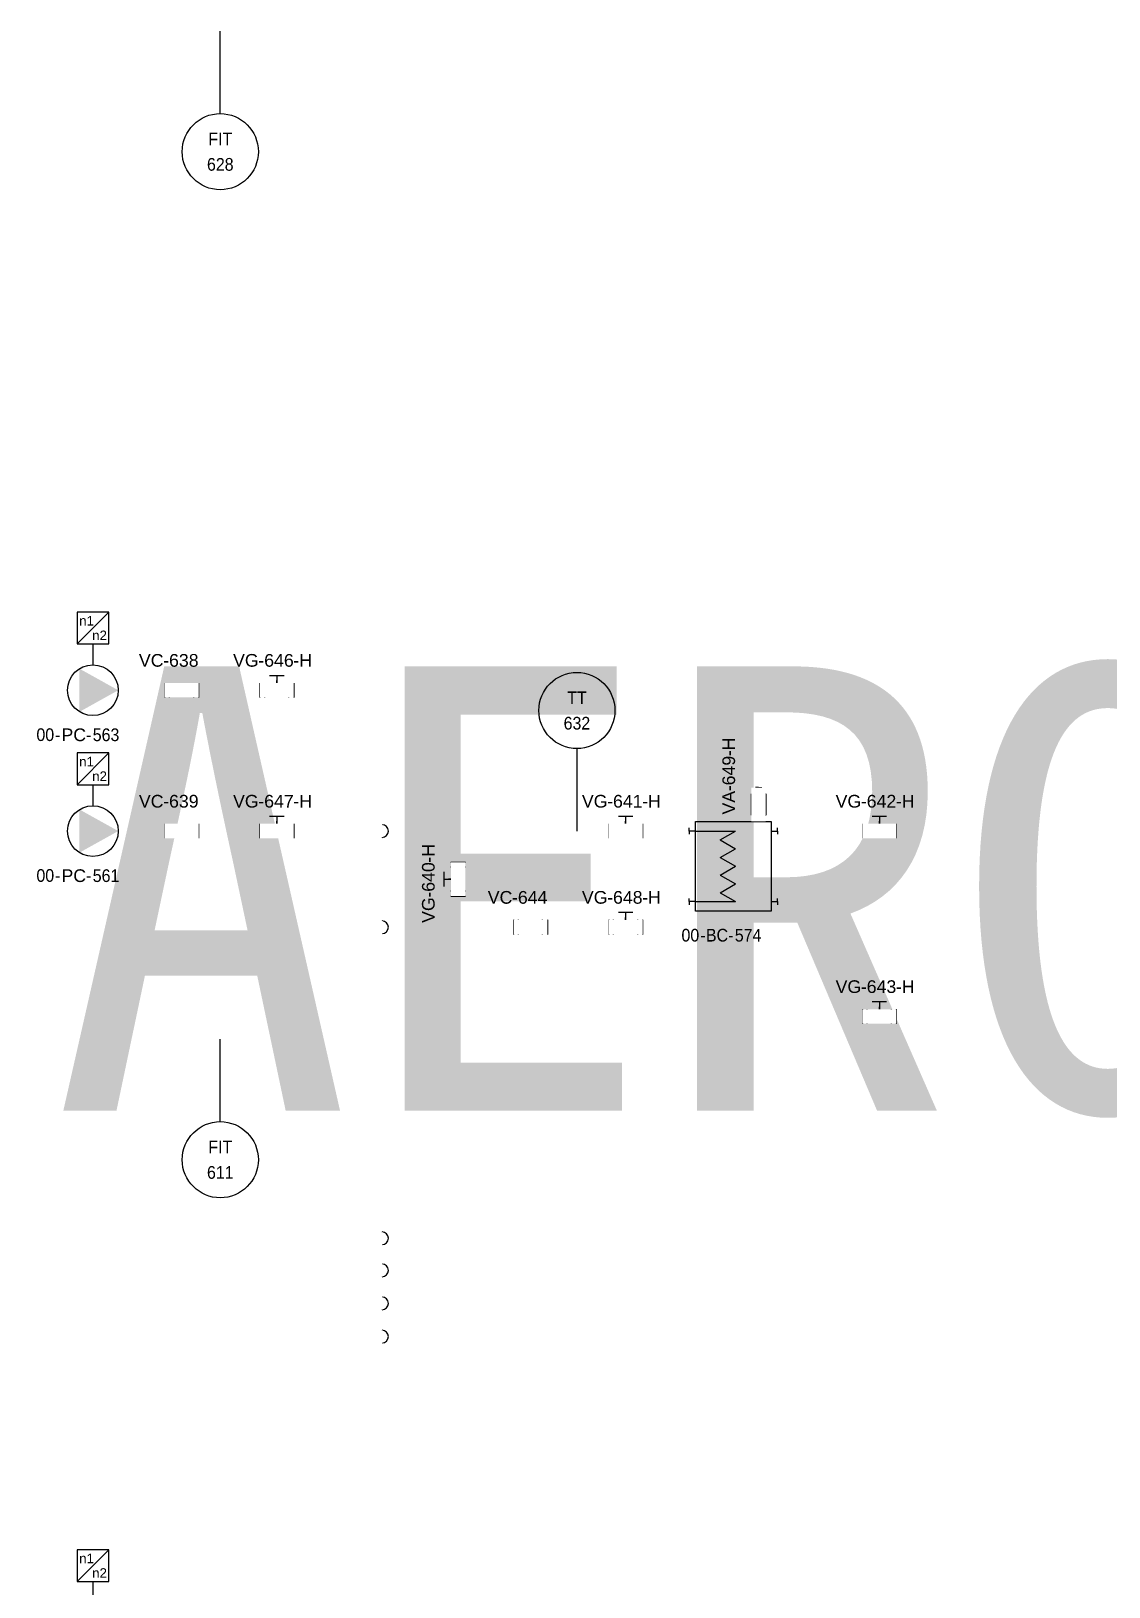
# Model space of a CAD drawing. Header units: millimetres. Extents: x 0 to 12089, y -479 to 374.
# Drawn here: x 9412.1 to 9582, y -61.8 to 183.4 of the extents above; entities that cross this region are included whole.
import ezdxf
from ezdxf.enums import TextEntityAlignment as Align

# ---------------------------------------------------------------- set-up
doc = ezdxf.new("R2018")
doc.units = ezdxf.units.MM
doc.header["$LTSCALE"] = 0.25
doc.set_wipeout_variables(frame=1)
for name, color, linetype, lineweight, true_color in [('equipment', 5, 'Continuous', 25, 0x0000ff), ('instrumentation', 7, 'Continuous', 25, 0xffffff), ('Text', 7, 'Continuous', 25, 0xffffff), ('unit', 1, 'Continuous', 25, 0xff0000), ('valve', 7, 'Continuous', 25, 0xffffff)]:
    doc.layers.add(name, color=color, linetype=linetype, lineweight=lineweight, true_color=true_color)
doc.layers.add('gas', color=3, linetype='Continuous', lineweight=25)
doc.styles.add('Organica', font='arial.ttf')
doc.styles.get("Standard").update_dxf_attribs({"font": 'arial.ttf'})

# ---------------------------------------------------------------- blocks, each defined once
blk = doc.blocks.new('break')
blk.add_arc((0, 0), 1, 270, 90)
blk.add_wipeout([(-0.12, -0.11), (-0.12, -0.89), (0, -1), (0.12, -0.89), (0.12, -0.11), (0, 0)])
blk.add_wipeout([(-0.12, 0.11), (-0.12, 0.89), (0, 1), (0.12, 0.89), (0.12, 0.11), (0, 0)])
blk = doc.blocks.new('digester')
at = {"style": 'Organica', "flags": 1}
for tag, p in [('HEIGHT', (0.02, -15.19)), ('DIAMETER', (0.14, -18.37)), ('LIQUIDLEVEL', (-0.01, -21.64)), ('VOLUME', (0.02, -24.88))]:
    blk.add_attdef(tag, text='', height=2, dxfattribs=at).set_placement(p, align=Align.MIDDLE_CENTER)
at = {"layer": 'Text', "lineweight": 30, "flags": 106}
blk.add_attdef('NAME1', text='', height=2.5, dxfattribs=at).set_placement((0, -8), align=Align.MIDDLE_CENTER)
blk = doc.blocks.new('*U191')
at = {"lineweight": 25, "ltscale": 0.25}
for p, q in [((-6.98, 12.64), (-6.98, 13.14)), ((-5.98, 12.64), (-6.98, 12.64)), ((-6.98, 12.64), (-6.98, 12.14)), ((-5.98, 12.64), (0.34, 12.64)), ((-2.07, 11.25), (0.34, 12.64)), ((5.98, 12.64), (6.98, 12.64)), ((6.98, 12.64), (6.98, 13.14)), ((6.98, 12.64), (6.98, 12.14)), ((-2.07, 11.25), (0.34, 9.86)), ((-2.07, 8.47), (0.34, 9.86)), ((-2.07, 8.47), (0.34, 7.09)), ((-2.07, 5.7), (0.34, 7.09)), ((-2.07, 5.7), (0.34, 4.31)), ((-2.07, 2.92), (0.34, 4.31)), ((-2.07, 2.92), (0.34, 1.53)), ((-6.98, 1.53), (-6.98, 2.03)), ((-5.98, 1.53), (-6.98, 1.53)), ((-6.98, 1.53), (-6.98, 1.03)), ((-5.98, 1.53), (0.34, 1.53)), ((5.98, 1.53), (6.98, 1.53)), ((6.98, 1.53), (6.98, 2.03)), ((6.98, 1.53), (6.98, 1.03))]:
    blk.add_line(p, q, dxfattribs=at)
blk.add_lwpolyline([(-5.98, 14.17), (5.98, 14.17), (5.98, 0), (-5.98, 0)], close=True, dxfattribs=at)
at = {"char_height": 2, "width": 5.3402, "attachment_point": 6, "line_spacing_factor": 0.9, "style": 'Organica'}
for insert in [(-4.37, -3.77), (0.03, -3.77)]:
    blk.add_mtext('{\\W0.9;-}', dxfattribs=dict(at, insert=insert))
at = {"style": 'Organica', "flags": 1}
for tag, p in [('EQUIP_TYPE', (0.11, 84.4)), ('NOTE', (0.11, 81.4)), ('NOTE_CHINESE', (0.11, 78.4)), ('MATERIAL', (0.11, 75.3)), ('INSTALLED_POWER', (0.11, 72.1)), ('CONSUMED_POWER', (0.11, 69.1)), ('MODEL', (0.11, 65.99)), ('MANUFACTURE', (0.11, 62.88)), ('UNIT_CAPACITY', (0.11, 59.77)), ('SP_CAPACITY', (0.11, 56.77)), ('RUNNINGHOURS', (0.66, 53.83)), ('PROCESSUNITAREA', (0.61, 50.88))]:
    blk.add_attdef(tag, text='', height=2, dxfattribs=at).set_placement(p, align=Align.MIDDLE_CENTER)
at = {"style": 'Organica', "width": 0.9}
for tag, p in [('AREA_CODE', (-5.37, -3.77)), ('TAG_ID', (-0.83, -3.77))]:
    blk.add_attdef(tag, text='', height=2, dxfattribs=at).set_placement(p, align=Align.MIDDLE_RIGHT)
at = {"style": 'Organica', "width": 0.9, "flags": 8}
blk.add_attdef('TAG', text='', height=2, dxfattribs=at).set_placement((2.33, -3.77), align=Align.MIDDLE_CENTER)
blk = doc.blocks.new('*U234')
at = {"color": 4, "lineweight": 25, "ltscale": 0.25}
blk.add_line((0, 11), (0, -2), dxfattribs=at)
at = {"color": 4}
blk.add_circle((0, 17), 6, dxfattribs=at)
at = {"style": 'Organica', "width": 0.9}
for tag, flags, p in [('EQUIP_TYPE', 9, (31.18, 65.35)), ('AREA_CODE', 9, (31.18, 62.35)), ('NOTE', 9, (31.18, 59.35)), ('NOTE_CHINESE', 9, (31.18, 56.35)), ('MODEL', 9, (31.18, 53.35)), ('MANUFACTURE', 9, (31.18, 50.35)), ('SPECIFICATION', 9, (31.18, 47.35)), ('DI', 9, (31.18, 44.35)), ('DO', 9, (31.18, 41.35)), ('AI', 9, (31.18, 38.35)), ('AO', 9, (31.18, 35.35)), ('PB', 9, (31.18, 32.35)), ('PO', 9, (31.18, 29.35)), ('PROCESSUNITAREA', 9, (31.18, 26.35)), ('TAG_ID', 8, (0, 19)), ('TAG', 8, (0, 15))]:
    blk.add_attdef(tag, text='', height=2, dxfattribs=dict(at, flags=flags)).set_placement(p, align=Align.MIDDLE_CENTER)
blk = doc.blocks.new('*U301')
at = {"color": 4, "lineweight": 25, "ltscale": 0.25}
blk.add_line((0, 23), (0, 36), dxfattribs=at)
at = {"color": 4}
blk.add_circle((0, 17), 6, dxfattribs=at)
at = {"style": 'Organica', "width": 0.9}
for tag, flags, p in [('SP_FLUID', 9, (31.18, 71.35)), ('SP_FLOW', 9, (31.18, 68.35)), ('EQUIP_TYPE', 9, (31.18, 65.35)), ('AREA_CODE', 9, (31.18, 62.35)), ('NOTE', 9, (31.18, 59.35)), ('NOTE_CHINESE', 9, (31.18, 56.35)), ('MODEL', 9, (31.18, 53.35)), ('MANUFACTURE', 9, (31.18, 50.35)), ('SPECIFICATION', 9, (31.18, 47.35)), ('DI', 9, (31.18, 44.35)), ('DO', 9, (31.18, 41.35)), ('AI', 9, (31.18, 38.35)), ('AO', 9, (31.18, 35.35)), ('PB', 9, (31.18, 32.35)), ('PO', 9, (31.18, 29.35)), ('PROCESSUNITAREA', 9, (31.18, 26.35)), ('TAG_ID', 8, (0, 19)), ('TAG', 8, (0, 15))]:
    blk.add_attdef(tag, text='', height=2, dxfattribs=dict(at, flags=flags)).set_placement(p, align=Align.MIDDLE_CENTER)
blk = doc.blocks.new('*U445')
at = {"lineweight": 25, "ltscale": 0.25}
for p, q in [((-7.31, 2.5), (-12.31, 2.5)), ((-12.31, 2.5), (-12.31, -2.5)), ((-7.31, -2.5), (-12.31, 2.5)), ((-7.31, -2.5), (-7.31, 2.5)), ((-7.31, 0), (-4, 0)), ((-12.31, -2.5), (-7.31, -2.5))]:
    blk.add_line(p, q, dxfattribs=at)
blk.add_circle((0, 0), 4)
blk.add_solid([(-3.4, -2.11), (0, 4), (3.4, -2.11)])
at = {"style": 'Organica'}
for s, p in [('n1', (-10.2, -2.16)), ('n2', (-7.9, -0.11))]:
    blk.add_text(s, height=1.5, rotation=90, dxfattribs=at).set_placement(p)
at = {"char_height": 2, "width": 5.3402, "attachment_point": 6, "rotation": 90, "line_spacing_factor": 0.9, "style": 'Organica'}
for insert in [(7.02, -0.23), (7.02, -5.13)]:
    blk.add_mtext('{\\W0.9;-}', dxfattribs=dict(at, insert=insert))
at = {"style": 'Organica', "flags": 1}
for tag, p in [('PUMP_TYPE', (-13.95, 99.74)), ('NOTE', (-13.95, 96.74)), ('NOTE_CHINESE', (-13.95, 93.74)), ('MATERIAL_HOUSING', (-13.95, 90.64)), ('MATERIAL_IMPELLER', (-13.95, 87.64)), ('MATERIAL_SCREW', (-13.95, 84.64)), ('INSTALLED_POWER', (-13.95, 81.43)), ('CONSUMED_POWER', (-13.95, 78.43)), ('MODEL', (-13.95, 75.32)), ('MANUFACTURE', (-13.95, 72.21)), ('UNIT_CAPACITY', (-13.42, 69.06)), ('SP_CAPACITY', (-13.42, 66.16)), ('UNIT_HEAD', (-13.42, 63.06)), ('SP_HEAD', (-13.42, 60.06)), ('INSTALLATION', (-13.42, 56.95)), ('STB_DTY', (-13.42, 53.63)), ('RUNNINGHOURS', (-13.42, 50.63)), ('HOSTNAME', (-12.95, 46.85)), ('FC-MAN', (-13.85, 47.7)), ('FC-MOD', (-13.85, 44.6)), ('DI', (-13.85, 41.6)), ('DO', (-13.85, 38.6)), ('AI', (-13.85, 35.6)), ('AO', (-13.85, 32.6)), ('PB', (-13.85, 29.6)), ('PO', (-13.85, 26.6)), ('PROCESSUNITAREA', (-13.85, 23.6))]:
    blk.add_attdef(tag, text='', height=2, dxfattribs=at).set_placement(p, align=Align.MIDDLE_CENTER)
at = {"style": 'Organica', "width": 0.9, "flags": 8}
blk.add_attdef('TAG', text='', height=2, rotation=90, dxfattribs=at).set_placement((7.02, 2.08), align=Align.MIDDLE_CENTER)
at = {"style": 'Organica'}
blk.add_attdef('TAG_ID', text='', height=2, rotation=90, dxfattribs=at).set_placement((7.02, -1.07), align=Align.MIDDLE_RIGHT)
at = {"style": 'Organica', "width": 0.9}
blk.add_attdef('AREA_CODE', text='', height=2, rotation=90, dxfattribs=at).set_placement((7, -6.1), align=Align.MIDDLE_RIGHT)
blk = doc.blocks.new('*U447')
at = {"lineweight": 25, "ltscale": 0.25}
for p, q in [((-7.31, 2.5), (-12.31, 2.5)), ((-12.31, 2.5), (-12.31, -2.5)), ((-7.31, -2.5), (-12.31, 2.5)), ((-7.31, -2.5), (-7.31, 2.5)), ((-7.31, 0), (-4, 0)), ((-12.31, -2.5), (-7.31, -2.5))]:
    blk.add_line(p, q, dxfattribs=at)
blk.add_circle((0, 0), 4)
blk.add_solid([(-3.4, -2.11), (0, 4), (3.4, -2.11)])
at = {"style": 'Organica'}
for s, p in [('n1', (-10.2, -2.16)), ('n2', (-7.9, -0.11))]:
    blk.add_text(s, height=1.5, rotation=90, dxfattribs=at).set_placement(p)
at = {"char_height": 2, "width": 5.3402, "attachment_point": 6, "rotation": 90, "line_spacing_factor": 0.9, "style": 'Organica'}
for insert in [(7.02, -0.23), (7.02, -5.13)]:
    blk.add_mtext('{\\W0.9;-}', dxfattribs=dict(at, insert=insert))
at = {"style": 'Organica', "flags": 1}
for tag, p in [('PUMP_TYPE', (-13.95, 99.74)), ('NOTE', (-13.95, 96.74)), ('NOTE_CHINESE', (-13.95, 93.74)), ('MATERIAL_HOUSING', (-13.95, 90.64)), ('MATERIAL_IMPELLER', (-13.95, 87.64)), ('MATERIAL_SCREW', (-13.95, 84.64)), ('INSTALLED_POWER', (-13.95, 81.43)), ('CONSUMED_POWER', (-13.95, 78.43)), ('MODEL', (-13.95, 75.32)), ('MANUFACTURE', (-13.95, 72.21)), ('UNIT_CAPACITY', (-13.42, 69.06)), ('SP_CAPACITY', (-13.42, 66.16)), ('UNIT_HEAD', (-13.42, 63.06)), ('SP_HEAD', (-13.42, 60.06)), ('INSTALLATION', (-13.42, 56.95)), ('STB_DTY', (-13.42, 53.63)), ('RUNNINGHOURS', (-13.42, 50.63)), ('HOSTNAME', (-12.95, 46.85)), ('FC-MAN', (-13.85, 47.7)), ('FC-MOD', (-13.85, 44.6)), ('DI', (-13.85, 41.6)), ('DO', (-13.85, 38.6)), ('AI', (-13.85, 35.6)), ('AO', (-13.85, 32.6)), ('PB', (-13.85, 29.6)), ('PO', (-13.85, 26.6)), ('PROCESSUNITAREA', (-13.85, 23.6))]:
    blk.add_attdef(tag, text='', height=2, dxfattribs=at).set_placement(p, align=Align.MIDDLE_CENTER)
at = {"style": 'Organica', "width": 0.9, "flags": 8}
blk.add_attdef('TAG', text='', height=2, rotation=90, dxfattribs=at).set_placement((7.02, 2.08), align=Align.MIDDLE_CENTER)
at = {"style": 'Organica'}
blk.add_attdef('TAG_ID', text='', height=2, rotation=90, dxfattribs=at).set_placement((7.02, -1.07), align=Align.MIDDLE_RIGHT)
at = {"style": 'Organica', "width": 0.9}
blk.add_attdef('AREA_CODE', text='', height=2, rotation=90, dxfattribs=at).set_placement((7, -6.1), align=Align.MIDDLE_RIGHT)
blk = doc.blocks.new('*U449')
at = {"lineweight": 25, "ltscale": 0.25}
for p, q in [((-7.31, 2.5), (-12.31, 2.5)), ((-12.31, 2.5), (-12.31, -2.5)), ((-7.31, -2.5), (-12.31, 2.5)), ((-7.31, -2.5), (-7.31, 2.5)), ((-7.31, 0), (-4, 0)), ((-12.31, -2.5), (-7.31, -2.5))]:
    blk.add_line(p, q, dxfattribs=at)
blk.add_circle((0, 0), 4)
blk.add_solid([(-3.4, -2.11), (0, 4), (3.4, -2.11)])
at = {"style": 'Organica'}
for s, p in [('n1', (-10.2, -2.16)), ('n2', (-7.9, -0.11))]:
    blk.add_text(s, height=1.5, rotation=90, dxfattribs=at).set_placement(p)
at = {"char_height": 2, "width": 5.3402, "attachment_point": 6, "rotation": 90, "line_spacing_factor": 0.9, "style": 'Organica'}
for insert in [(6.05, -0.23), (6.05, -5.13)]:
    blk.add_mtext('{\\W0.9;-}', dxfattribs=dict(at, insert=insert))
at = {"style": 'Organica', "flags": 1}
for tag, p in [('PUMP_TYPE', (-13.95, 99.74)), ('NOTE', (-13.95, 96.74)), ('NOTE_CHINESE', (-13.95, 93.74)), ('MATERIAL_HOUSING', (-13.95, 90.64)), ('MATERIAL_IMPELLER', (-13.95, 87.64)), ('MATERIAL_SCREW', (-13.95, 84.64)), ('INSTALLED_POWER', (-13.95, 81.43)), ('CONSUMED_POWER', (-13.95, 78.43)), ('MODEL', (-13.95, 75.32)), ('MANUFACTURE', (-13.95, 72.21)), ('UNIT_CAPACITY', (-13.42, 69.06)), ('SP_CAPACITY', (-13.42, 66.16)), ('UNIT_HEAD', (-13.42, 63.06)), ('SP_HEAD', (-13.42, 60.06)), ('INSTALLATION', (-13.42, 56.95)), ('STB_DTY', (-13.42, 53.63)), ('RUNNINGHOURS', (-13.42, 50.63)), ('HOSTNAME', (-12.95, 46.85)), ('FC-MAN', (-13.85, 47.7)), ('FC-MOD', (-13.85, 44.6)), ('DI', (-13.85, 41.6)), ('DO', (-13.85, 38.6)), ('AI', (-13.85, 35.6)), ('AO', (-13.85, 32.6)), ('PB', (-13.85, 29.6)), ('PO', (-13.85, 26.6)), ('PROCESSUNITAREA', (-13.85, 23.6))]:
    blk.add_attdef(tag, text='', height=2, dxfattribs=at).set_placement(p, align=Align.MIDDLE_CENTER)
at = {"style": 'Organica', "width": 0.9, "flags": 8}
blk.add_attdef('TAG', text='', height=2, rotation=90, dxfattribs=at).set_placement((6.05, 2.08), align=Align.MIDDLE_CENTER)
at = {"style": 'Organica'}
blk.add_attdef('TAG_ID', text='', height=2, rotation=90, dxfattribs=at).set_placement((6.05, -1.07), align=Align.MIDDLE_RIGHT)
at = {"style": 'Organica', "width": 0.9}
blk.add_attdef('AREA_CODE', text='', height=2, rotation=90, dxfattribs=at).set_placement((6.03, -6.1), align=Align.MIDDLE_RIGHT)
blk = doc.blocks.new('*U769')
at = {"lineweight": 25, "ltscale": 0.25}
for p, q in [((-2.67, 1.14), (-2.67, -1.14)), ((-1.9, -1.14), (-1.9, 1.14)), ((1.9, -0.76), (-1.9, 0.76)), ((-1.9, -0.76), (1.9, 0.76)), ((1.14, 2.29), (-1.14, 2.29)), ((0, 2.29), (0, 0)), ((0, 0), (0, 1.55)), ((1.9, -1.14), (1.9, 1.14)), ((2.67, 1.14), (2.67, -1.14))]:
    blk.add_line(p, q, dxfattribs=at)
at = {"char_height": 2, "width": 5.3402, "style": 'Organica'}
for s, insert, attachment_point in [('-H', (2.6, 4.7), 4), ('-', (-1.98, 4.7), 6)]:
    blk.add_mtext(s, dxfattribs=dict(at, insert=insert, attachment_point=attachment_point))
at = {"style": 'Organica'}
for tag, flags, p in [('EQUIP_TYPE', 1, (-8.63, 62.54)), ('NOTE', 1, (-8.63, 59.54)), ('NOTE_CHINESE', 1, (-8.63, 56.54)), ('AREA_CODE', 1, (-8.63, 53.54)), ('DI', 1, (-8.63, 50.54)), ('DO', 1, (-8.63, 47.54)), ('AI', 1, (-8.63, 44.54)), ('AO', 1, (-8.63, 41.54)), ('PB', 1, (-8.63, 38.54)), ('PO', 1, (-8.63, 35.54)), ('SP_ACTUATED', 1, (-8.63, 32.54)), ('SIZE', 1, (-8.63, 23.54)), ('MATERIAL', 1, (-8.63, 19.54)), ('PRESSURE', 1, (-8.63, 15.54)), ('PROCESSUNITAREA', 1, (-8.63, 11.72)), ('TAG', 8, (0.33, 4.7))]:
    blk.add_attdef(tag, text='', height=2, dxfattribs=dict(at, flags=flags)).set_placement(p, align=Align.MIDDLE_CENTER)
blk.add_attdef('TAG_ID', text='', height=2, dxfattribs=at).set_placement((-2.86, 4.7), align=Align.MIDDLE_RIGHT)
blk.add_wipeout([(-2.67, 1.14), (2.67, 1.14), (2.67, -1.14), (-2.67, -1.14)])
blk = doc.blocks.new('*U773')
at = {"lineweight": 25, "ltscale": 0.25}
for p, q in [((-2.67, 1.14), (-2.67, -1.14)), ((-1.9, -1.14), (-1.9, 1.14)), ((-1.9, 0.76), (1.9, -0.76)), ((1.9, -0.76), (1.09, 0.17)), ((1.9, -1.14), (1.9, 1.14)), ((2.67, 1.14), (2.67, -1.14)), ((1.9, -0.76), (0.67, -0.87))]:
    blk.add_line(p, q, dxfattribs=at)
at = {"insert": (-1.98, 4.7), "char_height": 2, "width": 5.3402, "attachment_point": 6, "style": 'Organica'}
blk.add_mtext('-', dxfattribs=at)
at = {"style": 'Organica'}
for tag, flags, p in [('EQUIP_TYPE', 1, (-8.63, 62.54)), ('NOTE', 1, (-8.63, 59.54)), ('NOTE_CHINESE', 1, (-8.63, 56.54)), ('AREA_CODE', 1, (-8.63, 53.54)), ('DI', 1, (-8.63, 50.54)), ('DO', 1, (-8.63, 47.54)), ('AI', 1, (-8.63, 44.54)), ('AO', 1, (-8.63, 41.54)), ('PB', 1, (-8.63, 38.54)), ('PO', 1, (-8.63, 35.54)), ('SP_ACTUATED', 1, (-8.63, 32.54)), ('SIZE', 1, (-8.63, 23.54)), ('MATERIAL', 1, (-8.63, 19.54)), ('PRESSURE', 1, (-8.63, 15.54)), ('PROCESSUNITAREA', 1, (-8.63, 11.72)), ('TAG', 8, (0.33, 4.7))]:
    blk.add_attdef(tag, text='', height=2, dxfattribs=dict(at, flags=flags)).set_placement(p, align=Align.MIDDLE_CENTER)
blk.add_attdef('TAG_ID', text='', height=2, dxfattribs=at).set_placement((-2.86, 4.7), align=Align.MIDDLE_RIGHT)
blk.add_wipeout([(-2.67, 1.14), (2.67, 1.14), (2.67, -1.14), (-2.67, -1.14)])
blk = doc.blocks.new('*U779')
at = {"lineweight": 25, "ltscale": 0.25}
for p, q in [((-2.67, 1.14), (-2.67, -1.14)), ((-1.9, -1.14), (-1.9, 1.14)), ((1.9, 0.76), (-1.9, -0.76)), ((-1.9, -0.76), (-1.09, 0.17)), ((1.9, -1.14), (1.9, 1.14)), ((2.67, 1.14), (2.67, -1.14)), ((-1.9, -0.76), (-0.67, -0.87))]:
    blk.add_line(p, q, dxfattribs=at)
at = {"insert": (-1.98, 4.7), "char_height": 2, "width": 5.3402, "attachment_point": 6, "style": 'Organica'}
blk.add_mtext('-', dxfattribs=at)
at = {"style": 'Organica'}
for tag, flags, p in [('EQUIP_TYPE', 1, (-8.63, 62.54)), ('NOTE', 1, (-8.63, 59.54)), ('NOTE_CHINESE', 1, (-8.63, 56.54)), ('AREA_CODE', 1, (-8.63, 53.54)), ('DI', 1, (-8.63, 50.54)), ('DO', 1, (-8.63, 47.54)), ('AI', 1, (-8.63, 44.54)), ('AO', 1, (-8.63, 41.54)), ('PB', 1, (-8.63, 38.54)), ('PO', 1, (-8.63, 35.54)), ('SP_ACTUATED', 1, (-8.63, 32.54)), ('SIZE', 1, (-8.63, 23.54)), ('MATERIAL', 1, (-8.63, 19.54)), ('PRESSURE', 1, (-8.63, 15.54)), ('PROCESSUNITAREA', 1, (-8.63, 11.72)), ('TAG', 8, (0.33, 4.7))]:
    blk.add_attdef(tag, text='', height=2, dxfattribs=dict(at, flags=flags)).set_placement(p, align=Align.MIDDLE_CENTER)
blk.add_attdef('TAG_ID', text='', height=2, dxfattribs=at).set_placement((-2.86, 4.7), align=Align.MIDDLE_RIGHT)
blk.add_wipeout([(-2.67, 1.14), (2.67, 1.14), (2.67, -1.14), (-2.67, -1.14)])
blk = doc.blocks.new('*U781')
blk.add_hatch(color=256).paths.add_polyline_path([(-1.67, 1.14), (-1.67, 0), (0, 0)])
at = {"lineweight": 25, "ltscale": 0.25}
for p, q in [((-1.67, 0), (-2.67, 0)), ((-1.67, 1.14), (1.67, 1.14)), ((-1.67, 1.14), (-1.67, -1.14)), ((-1.67, 1.14), (1.67, -1.14)), ((1.67, 1.14), (-1.67, -1.14)), ((-1.67, 0), (0, 0)), ((1.67, 1.14), (1.67, -1.14)), ((1.67, 0), (2.67, 0)), ((2.67, 0), (2.67, 0.5)), ((2.67, 0), (2.67, -0.5)), ((1.67, -1.14), (-1.67, -1.14))]:
    blk.add_line(p, q, dxfattribs=at)
at = {"char_height": 2, "width": 5.3402, "style": 'Organica'}
for s, insert, attachment_point in [('-H', (7.6, 4.7), 4), ('-', (3.02, 4.7), 6)]:
    blk.add_mtext(s, dxfattribs=dict(at, insert=insert, attachment_point=attachment_point))
at = {"style": 'Organica'}
for tag, flags, p in [('EQUIP_TYPE', 1, (-8.63, 62.54)), ('NOTE', 1, (-8.63, 59.54)), ('NOTE_CHINESE', 1, (-8.63, 56.54)), ('AREA_CODE', 1, (-8.63, 53.54)), ('DI', 1, (-8.63, 50.54)), ('DO', 1, (-8.63, 47.54)), ('AI', 1, (-8.63, 44.54)), ('AO', 1, (-8.63, 41.54)), ('PB', 1, (-8.63, 38.54)), ('PO', 1, (-8.63, 35.54)), ('SP_ACTUATED', 1, (-8.63, 32.54)), ('SIZE', 1, (-8.63, 23.54)), ('MATERIAL', 1, (-8.63, 19.54)), ('PRESSURE', 1, (-8.63, 15.54)), ('PROCESSUNITAREA', 1, (-8.63, 11.72)), ('TAG', 8, (5.33, 4.7))]:
    blk.add_attdef(tag, text='', height=2, dxfattribs=dict(at, flags=flags)).set_placement(p, align=Align.MIDDLE_CENTER)
blk.add_attdef('TAG_ID', text='', height=2, dxfattribs=at).set_placement((2.14, 4.7), align=Align.MIDDLE_RIGHT)
blk.add_wipeout([(-2.67, 1.14), (2.67, 1.14), (2.67, -1.14), (-2.67, -1.14)])

msp = doc.modelspace()

# ---------------------------------------------------------------- block references
at = {"layer": 'equipment'}
ref = msp.add_blockref('*U447', (9421.83, 79.49), dxfattribs=dict(at, rotation=270))
ref.add_attrib('TAG', '563', dxfattribs={"layer": '0', "height": 2, "style": 'Organica', "width": 0.9}).set_placement((9423.91, 72.47), align=Align.MIDDLE_CENTER)
ref.add_attrib('AREA_CODE', '00', dxfattribs={"layer": '0', "height": 2, "style": 'Organica', "width": 0.9}).set_placement((9415.73, 72.49), align=Align.MIDDLE_RIGHT)
ref.add_attrib('TAG_ID', 'PC', dxfattribs={"layer": '0', "height": 2, "style": 'Organica'}).set_placement((9420.76, 72.47), align=Align.MIDDLE_RIGHT)
ref = msp.add_blockref('*U445', (9421.83, 57.3), dxfattribs=dict(at, rotation=270))
ref.add_attrib('TAG', '561', dxfattribs={"layer": '0', "height": 2, "style": 'Organica', "width": 0.9}).set_placement((9423.91, 50.27), align=Align.MIDDLE_CENTER)
ref.add_attrib('AREA_CODE', '00', dxfattribs={"layer": '0', "height": 2, "style": 'Organica', "width": 0.9}).set_placement((9415.73, 50.3), align=Align.MIDDLE_RIGHT)
ref.add_attrib('TAG_ID', 'PC', dxfattribs={"layer": '0', "height": 2, "style": 'Organica'}).set_placement((9420.76, 50.27), align=Align.MIDDLE_RIGHT)
ref = msp.add_blockref('*U191', (9522.81, 44.66), dxfattribs=at)
ref.add_attrib('TAG', '574', dxfattribs={"layer": '0', "height": 2, "style": 'Organica', "width": 0.9}).set_placement((9525.14, 40.89), align=Align.MIDDLE_CENTER)
ref.add_attrib('AREA_CODE', '00', dxfattribs={"layer": '0', "height": 2, "style": 'Organica', "width": 0.9}).set_placement((9517.43, 40.89), align=Align.MIDDLE_RIGHT)
ref.add_attrib('TAG_ID', 'BC', dxfattribs={"layer": '0', "height": 2, "style": 'Organica', "width": 0.9}).set_placement((9521.98, 40.89), align=Align.MIDDLE_RIGHT)
ref = msp.add_blockref('*U449', (9421.83, -68.28), dxfattribs=dict(at, rotation=270))
ref.add_attrib('TAG', '557', dxfattribs={"layer": '0', "height": 2, "style": 'Organica', "width": 0.9}).set_placement((9423.91, -74.32), align=Align.MIDDLE_CENTER)
ref.add_attrib('AREA_CODE', '00', dxfattribs={"layer": '0', "height": 2, "style": 'Organica', "width": 0.9}).set_placement((9415.73, -74.3), align=Align.MIDDLE_RIGHT)
ref.add_attrib('TAG_ID', 'PC', dxfattribs={"layer": '0', "height": 2, "style": 'Organica'}).set_placement((9420.76, -74.32), align=Align.MIDDLE_RIGHT)
at = {"layer": 'gas'}
for p in [(9467.44, 57.3), (9467.44, 42.15), (9467.44, -6.87), (9467.44, -11.95), (9467.44, -17.14), (9467.44, -22.36)]:
    msp.add_blockref('break', p, dxfattribs=at)
at = {"layer": 'instrumentation'}
ref = msp.add_blockref('*U301', (9441.92, 147.37), dxfattribs=at)
ref.add_attrib('TAG', '628', dxfattribs={"layer": '0', "height": 2, "style": 'Organica', "width": 0.9}).set_placement((9441.92, 162.37), align=Align.MIDDLE_CENTER)
ref.add_attrib('TAG_ID', 'FIT', dxfattribs={"layer": '0', "height": 2, "style": 'Organica', "width": 0.9}).set_placement((9441.92, 166.37), align=Align.MIDDLE_CENTER)
ref = msp.add_blockref('*U234', (9498.15, 59.3), dxfattribs=at)
ref.add_attrib('TAG', '632', dxfattribs={"layer": '0', "height": 2, "style": 'Organica', "width": 0.9}).set_placement((9498.15, 74.3), align=Align.MIDDLE_CENTER)
ref.add_attrib('TAG_ID', 'TT', dxfattribs={"layer": '0', "height": 2, "style": 'Organica', "width": 0.9}).set_placement((9498.15, 78.3), align=Align.MIDDLE_CENTER)
ref = msp.add_blockref('*U301', (9441.92, -11.5), dxfattribs=at)
ref.add_attrib('TAG', '611', dxfattribs={"layer": '0', "height": 2, "style": 'Organica', "width": 0.9}).set_placement((9441.92, 3.5), align=Align.MIDDLE_CENTER)
ref.add_attrib('TAG_ID', 'FIT', dxfattribs={"layer": '0', "height": 2, "style": 'Organica', "width": 0.9}).set_placement((9441.92, 7.5), align=Align.MIDDLE_CENTER)

# ---------------------------------------------------------------- next in the draw order: block references
at = {"layer": 'unit'}
ref = msp.add_blockref('digester', (9319.94, 91.25), dxfattribs=at)
lines = msp.add_mtext('ANAEROBIC DIGESTER', dxfattribs={"layer": 'Text', "insert": (9319.94, 83.25), "char_height": 70, "attachment_point": 1})
ref.add_attrib('NAME1', '', (9319.94, 83.25), dxfattribs={"flags": 104}).embed_mtext(lines)

# ---------------------------------------------------------------- next in the draw order: block references
at = {"layer": 'valve'}
ref = msp.add_blockref('*U773', (9435.83, 79.49), dxfattribs=at)
ref.add_attrib('TAG', '638', dxfattribs={"layer": '0', "height": 2, "style": 'Organica'}).set_placement((9436.17, 84.2), align=Align.MIDDLE_CENTER)
ref.add_attrib('TAG_ID', 'VC', dxfattribs={"layer": '0', "height": 2, "style": 'Organica'}).set_placement((9432.97, 84.2), align=Align.MIDDLE_RIGHT)
ref = msp.add_blockref('*U769', (9450.83, 79.49), dxfattribs=at)
ref.add_attrib('TAG', '646', dxfattribs={"layer": '0', "height": 2, "style": 'Organica'}).set_placement((9451.17, 84.2), align=Align.MIDDLE_CENTER)
ref.add_attrib('TAG_ID', 'VG', dxfattribs={"layer": '0', "height": 2, "style": 'Organica'}).set_placement((9447.97, 84.2), align=Align.MIDDLE_RIGHT)
ref = msp.add_blockref('*U781', (9526.79, 61.49), dxfattribs=dict(at, rotation=89.99999999994495))
ref.add_attrib('TAG', '649', dxfattribs={"layer": '0', "height": 2, "rotation": 90, "style": 'Organica'}).set_placement((9522.08, 66.83), align=Align.MIDDLE_CENTER)
ref.add_attrib('TAG_ID', 'VA', dxfattribs={"layer": '0', "height": 2, "rotation": 90, "style": 'Organica'}).set_placement((9522.08, 63.63), align=Align.MIDDLE_RIGHT)
ref = msp.add_blockref('*U773', (9435.83, 57.3), dxfattribs=at)
ref.add_attrib('TAG', '639', dxfattribs={"layer": '0', "height": 2, "style": 'Organica'}).set_placement((9436.17, 62), align=Align.MIDDLE_CENTER)
ref.add_attrib('TAG_ID', 'VC', dxfattribs={"layer": '0', "height": 2, "style": 'Organica'}).set_placement((9432.97, 62), align=Align.MIDDLE_RIGHT)
ref = msp.add_blockref('*U769', (9450.83, 57.3), dxfattribs=at)
ref.add_attrib('TAG', '647', dxfattribs={"layer": '0', "height": 2, "style": 'Organica'}).set_placement((9451.17, 62), align=Align.MIDDLE_CENTER)
ref.add_attrib('TAG_ID', 'VG', dxfattribs={"layer": '0', "height": 2, "style": 'Organica'}).set_placement((9447.97, 62), align=Align.MIDDLE_RIGHT)
ref = msp.add_blockref('*U769', (9505.83, 57.3), dxfattribs=at)
ref.add_attrib('TAG', '641', dxfattribs={"layer": '0', "height": 2, "style": 'Organica'}).set_placement((9506.17, 62), align=Align.MIDDLE_CENTER)
ref.add_attrib('TAG_ID', 'VG', dxfattribs={"layer": '0', "height": 2, "style": 'Organica'}).set_placement((9502.97, 62), align=Align.MIDDLE_RIGHT)
ref = msp.add_blockref('*U769', (9545.83, 57.3), dxfattribs=at)
ref.add_attrib('TAG', '642', dxfattribs={"layer": '0', "height": 2, "style": 'Organica'}).set_placement((9546.17, 62), align=Align.MIDDLE_CENTER)
ref.add_attrib('TAG_ID', 'VG', dxfattribs={"layer": '0', "height": 2, "style": 'Organica'}).set_placement((9542.97, 62), align=Align.MIDDLE_RIGHT)
ref = msp.add_blockref('*U769', (9479.43, 49.72), dxfattribs=dict(at, rotation=89.99999999994495))
ref.add_attrib('TAG', '640', dxfattribs={"layer": '0', "height": 2, "rotation": 90, "style": 'Organica'}).set_placement((9474.72, 50.06), align=Align.MIDDLE_CENTER)
ref.add_attrib('TAG_ID', 'VG', dxfattribs={"layer": '0', "height": 2, "rotation": 90, "style": 'Organica'}).set_placement((9474.72, 46.86), align=Align.MIDDLE_RIGHT)
ref = msp.add_blockref('*U779', (9490.83, 42.15), dxfattribs=at)
ref.add_attrib('TAG', '644', dxfattribs={"layer": '0', "height": 2, "style": 'Organica'}).set_placement((9491.17, 46.85), align=Align.MIDDLE_CENTER)
ref.add_attrib('TAG_ID', 'VC', dxfattribs={"layer": '0', "height": 2, "style": 'Organica'}).set_placement((9487.97, 46.85), align=Align.MIDDLE_RIGHT)
ref = msp.add_blockref('*U769', (9505.83, 42.15), dxfattribs=at)
ref.add_attrib('TAG', '648', dxfattribs={"layer": '0', "height": 2, "style": 'Organica'}).set_placement((9506.17, 46.85), align=Align.MIDDLE_CENTER)
ref.add_attrib('TAG_ID', 'VG', dxfattribs={"layer": '0', "height": 2, "style": 'Organica'}).set_placement((9502.97, 46.85), align=Align.MIDDLE_RIGHT)
ref = msp.add_blockref('*U769', (9545.83, 28.07), dxfattribs=at)
ref.add_attrib('TAG', '643', dxfattribs={"layer": '0', "height": 2, "style": 'Organica'}).set_placement((9546.17, 32.78), align=Align.MIDDLE_CENTER)
ref.add_attrib('TAG_ID', 'VG', dxfattribs={"layer": '0', "height": 2, "style": 'Organica'}).set_placement((9542.97, 32.78), align=Align.MIDDLE_RIGHT)

doc.saveas('drawing.dxf')
